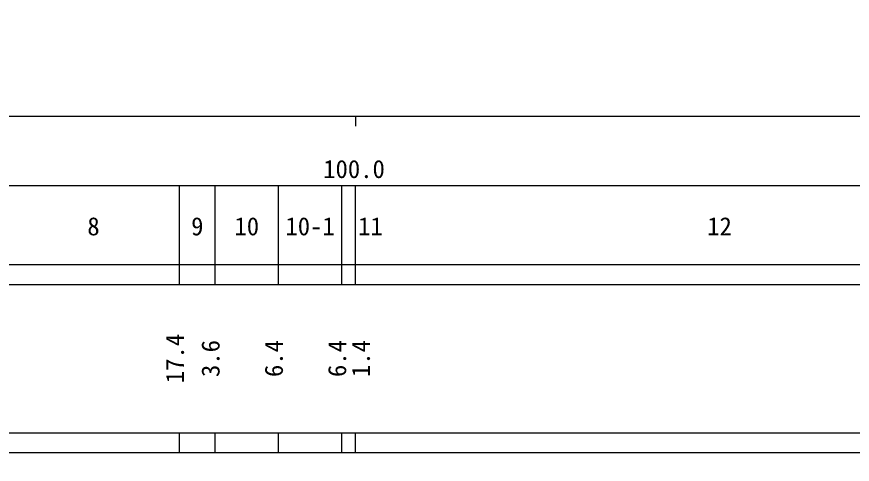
# Model space of a CAD drawing. Units: millimetres on the paper, enlarged 1000 times. Extents: x -55602354 to 84056675, y -218924267 to 380000.
# Drawn here: x 133737 to 218225, y 169809 to 215058 of the extents above; entities that cross this region are included whole.
import ezdxf
from ezdxf.enums import TextEntityAlignment as Align

# ---------------------------------------------------------------- set-up
doc = ezdxf.new("R2010")
doc.units = ezdxf.units.MM
doc.header["$LTSCALE"] = 1000
doc.layers.add('M-STR-STRC', color=7, linetype='Continuous', lineweight=25)
doc.layers.add('M-TTL-BAND', color=7, linetype='Continuous', lineweight=25)
doc.styles.add('ＭＳ ゴシック', font='')
doc.styles.get('ＭＳ ゴシック').set_extended_font_data('MS Gothic')

msp = doc.modelspace()

# ---------------------------------------------------------------- hatches: boundary and pattern name
at = {"layer": 'M-STR-STRC'}
msp.add_hatch(color=256, dxfattribs=at).paths.add_polyline_path([(-55594916, -215317041, 1), (-55594610, -215317070, 1), (-55594305, -215317098, 1), (-55580797, -215307366, 0.41421), (-55580889, -215307431, 0.41421), (-55580745, -215307064, 0.41421), (-55580837, -215307129, 0.41421), (-55580692, -215306761, 0.41421), (-55580785, -215306827, 0.41421), (-55566345, -215305448, 1), (-55566384, -215305752, 1), (-55566423, -215306056, 1), (-55597548, -215332337, 0.41421), (-55597635, -215332409, 0.41421), (-55597517, -215332032, 0.41421), (-55597604, -215332103, 0.41421), (-55597486, -215331727, 0.41421), (-55597573, -215331798, 0.41421), (-55585677, -215342470, 0.41421), (-55585743, -215342562, 0.41421), (-55585726, -215342167, 0.41421), (-55585792, -215342259, 0.41421), (-55585774, -215341865, 0.41421), (-55585841, -215341956, 0.41421), (-55571762, -215344566, 1), (-55571732, -215344261, 1), (-55571703, -215343956, 1), (-55559075, -215335789, 1), (-55559380, -215335758, 1), (-55559685, -215335727, 1), (-55555688, -215322973, 1), (-55555727, -215323277, 1), (-55555767, -215323581, 1), (-55393271, -215354691, 1), (-55393233, -215354387, 1), (-55393196, -215354083, 1), (-55410449, -215351682, 1), (-55410411, -215351378, 1), (-55410374, -215351073, 1), (-55407336, -215338454, 1), (-55407557, -215338427, 1), (-55407777, -215338399, 1), (-55271677, -215370690, 1), (-55271982, -215370659, 1), (-55272287, -215370628, 1), (-55266346, -215358322, 1), (-55266377, -215358627, 1), (-55266407, -215358932, 1), (-55289179, -215367259, 1), (-55289140, -215366955, 1), (-55289100, -215366651, 1), (571140, 349427, -0.39598), (571140, 349427), (571140, 348155), (571851, 348154), (573112, 350484, 0.38568), (573112, 350484)])

# ---------------------------------------------------------------- linework, layer by layer
at = {"layer": 'M-TTL-BAND'}
for p, q in [((40000, 205000), (579000, 205000)), ((168000, 205000), (168000, 204000)), ((68000, 198000), (579000, 198000)), ((150200, 188000), (150200, 198000)), ((153800, 188000), (153800, 198000)), ((160200, 188000), (160200, 198000)), ((166600, 188000), (166600, 198000)), ((168000, 188000), (168000, 198000)), ((40000, 190000), (579000, 190000)), ((40000, 188000), (579000, 188000)), ((40000, 173000), (579000, 173000)), ((150200, 171000), (150200, 173000)), ((153800, 171000), (153800, 173000)), ((160200, 171000), (160200, 173000)), ((166600, 171000), (166600, 173000)), ((168000, 171000), (168000, 173000)), ((40000, 171000), (579000, 171000))]:
    msp.add_line(p, q, dxfattribs=at)

# ---------------------------------------------------------------- texts
at = {"layer": 'M-TTL-BAND', "style": 'ＭＳ ゴシック'}
for s, p in [('100.0', (167844, 198195)), ('8', (141500, 192405)), ('9', (152000, 192405)), ('10', (157000, 192405)), ('10-1', (163400, 192405)), ('11', (169505, 192405)), ('12', (204800, 192405))]:
    msp.add_text(s, height=1833, dxfattribs=at).set_placement(p, align=Align.BOTTOM_CENTER)
for s, p in [('17.4', (151200, 180500)), ('3.6', (154800, 180500)), ('6.4', (161200, 180500)), ('6.4', (167600, 180500)), ('1.4', (170000, 180500))]:
    msp.add_text(s, height=1833, rotation=90, dxfattribs=at).set_placement(p, align=Align.BOTTOM_CENTER)

doc.saveas('drawing.dxf')
